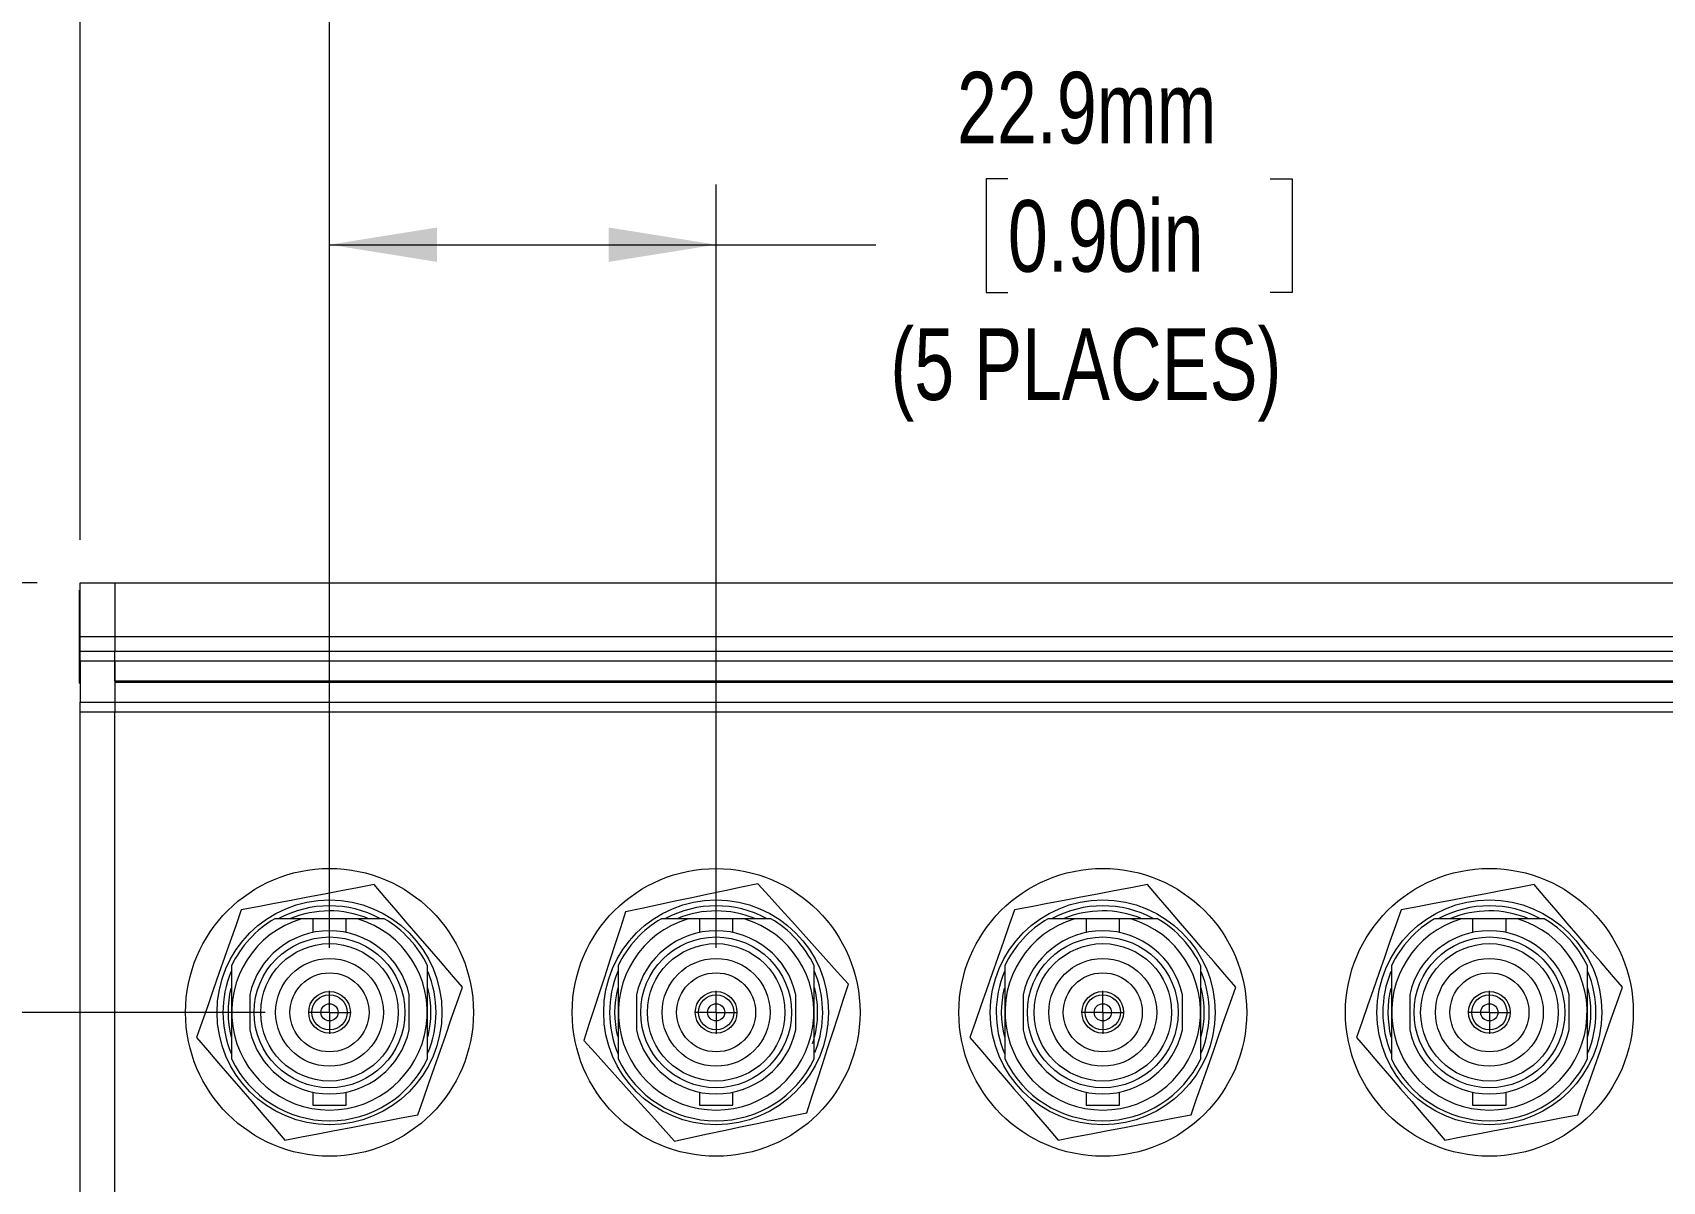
# Paper-space layout 'Sheet1' of a CAD drawing. Header units: millimetres. Extents: x 2 to 278, y 1 to 215.
# Drawn here: x 51.02 to 99.2, y 137.77 to 171.74 of the extents above; entities that cross this region are included whole.
import ezdxf

# ---------------------------------------------------------------- set-up
doc = ezdxf.new("R2010")
doc.units = ezdxf.units.MM
doc.styles.add('SLDTEXTSTYLE0', font='TXT', dxfattribs={"width": 0.75})
doc.dimstyles.new('SLDDIMSTYLE0', dxfattribs={"dimtxt": 2.116667, "dimasz": 3.175, "dimexe": 0, "dimexo": 0.0625, "dimgap": 0.529167, "dimtad": 0, "dimtih": 1, "dimtoh": 1, "dimdec": 1, "dimlfac": 2, "dimrnd": 1e-09, "dimzin": 12, "dimdsep": 46, "dimtxsty": 'SLDTEXTSTYLE0', "dimsah": 1, "dimcen": 0.09, "dimadec": 0, "dimazin": 3, "dimtfac": 1, "dimtdec": 1, "dimtofl": 0, "dimtmove": 0, "dimatfit": 3, "dimfxl": 1, "dimfrac": 2, "dimtolj": 1, "dimtzin": 12, "dimarcsym": 0})
doc.dimstyles.new('SLDDIMSTYLE1', dxfattribs={"dimtxt": 2.116667, "dimasz": 3.175, "dimexe": 0, "dimexo": 0.0625, "dimgap": 0.529167, "dimtad": 0, "dimtih": 1, "dimtoh": 1, "dimdec": 1, "dimlfac": 2, "dimrnd": 1e-09, "dimzin": 12, "dimdsep": 46, "dimtxsty": 'SLDTEXTSTYLE0', "dimsah": 1, "dimcen": 0.09, "dimadec": 0, "dimazin": 3, "dimtfac": 1, "dimtdec": 1, "dimtmove": 0, "dimatfit": 0, "dimfxl": 1, "dimfrac": 2, "dimtolj": 1, "dimtzin": 12, "dimarcsym": 0})

# ---------------------------------------------------------------- blocks, each defined once
blk = doc.blocks.new('_D')
at = {"color": 7, "linetype": 'Continuous', "lineweight": 18}
for p, q in [((52.42, 156.735), (52.42, 194.086)), ((132.706, 177.187), (132.706, 194.086)), ((52.42, 192.308), (84.409, 192.308)), ((88.684, 192.308), (88.04, 192.308)), ((88.04, 192.308), (88.04, 188.945)), ((96.441, 192.308), (97.085, 192.308)), ((97.085, 192.308), (97.085, 188.945)), ((132.706, 192.308), (100.717, 192.308)), ((88.04, 188.945), (88.684, 188.945)), ((97.085, 188.945), (96.441, 188.945)), ((132.706, 149.147), (132.706, 174.647))]:
    blk.add_line(p, q, dxfattribs=at)
for points in [[(52.42, 192.308), (55.595, 191.8), (55.595, 192.816)], [(132.706, 192.308), (129.531, 192.816), (129.531, 191.8)]]:
    blk.add_solid(points, dxfattribs=at)
at = {"color": 7, "linetype": 'Continuous', "lineweight": 18, "char_height": 2.1167, "attachment_point": 1, "style": 'SLDTEXTSTYLE0'}
for s, insert in [('160.6mm', (86.399, 195.466)), ('6.32in', (88.684, 191.673))]:
    blk.add_mtext(s, dxfattribs=dict(at, insert=insert))
blk = doc.blocks.new('_D_1')
at = {"color": 7, "linetype": 'Continuous', "lineweight": 18}
for p, q in [((52.42, 156.735), (52.42, 185.243)), ((130.672, 156.735), (130.672, 185.243)), ((52.42, 183.465), (83.392, 183.465)), ((87.667, 183.465), (87.024, 183.465)), ((87.024, 183.465), (87.024, 180.102)), ((95.425, 183.465), (96.068, 183.465)), ((96.068, 183.465), (96.068, 180.102)), ((130.672, 183.465), (99.7, 183.465)), ((87.024, 180.102), (87.667, 180.102)), ((96.068, 180.102), (95.425, 180.102))]:
    blk.add_line(p, q, dxfattribs=at)
for points in [[(52.42, 183.465), (55.595, 182.957), (55.595, 183.973)], [(130.672, 183.465), (127.497, 183.973), (127.497, 182.957)]]:
    blk.add_solid(points, dxfattribs=at)
at = {"color": 7, "linetype": 'Continuous', "lineweight": 18, "char_height": 2.1167, "attachment_point": 1, "style": 'SLDTEXTSTYLE0'}
for s, insert in [('156.5mm', (85.382, 186.623)), ('6.16in', (87.667, 182.83))]:
    blk.add_mtext(s, dxfattribs=dict(at, insert=insert))
blk = doc.blocks.new('_D_2')
at = {"color": 7, "linetype": 'Continuous', "lineweight": 18}
for p, q in [((52.42, 156.735), (52.42, 177.695)), ((59.796, 144.67), (59.796, 177.695)), ((52.42, 175.917), (46.07, 175.917)), ((59.796, 175.917), (67.141, 175.917)), ((70.634, 175.917), (69.991, 175.917)), ((69.991, 175.917), (69.991, 172.554)), ((78.392, 175.917), (79.035, 175.917)), ((79.035, 175.917), (79.035, 172.554)), ((69.991, 172.554), (70.634, 172.554)), ((79.035, 172.554), (78.392, 172.554))]:
    blk.add_line(p, q, dxfattribs=at)
for points in [[(52.42, 175.917), (49.245, 176.425), (49.245, 175.409)], [(59.796, 175.917), (62.971, 175.409), (62.971, 176.425)]]:
    blk.add_solid(points, dxfattribs=at)
at = {"color": 7, "linetype": 'Continuous', "lineweight": 18, "char_height": 2.1167, "attachment_point": 1, "style": 'SLDTEXTSTYLE0'}
for s, insert in [('14.8mm', (69.131, 179.074)), ('0.58in', (70.634, 175.282))]:
    blk.add_mtext(s, dxfattribs=dict(at, insert=insert))
blk = doc.blocks.new('_D_3')
at = {"color": 7, "linetype": 'Continuous', "lineweight": 18}
for p, q in [((59.796, 144.67), (59.796, 167.243)), ((71.226, 144.67), (71.226, 167.243)), ((79.85, 167.417), (79.207, 167.417)), ((79.207, 167.417), (79.207, 164.054)), ((87.608, 167.417), (88.251, 167.417)), ((88.251, 167.417), (88.251, 164.054)), ((59.796, 165.465), (71.226, 165.465)), ((71.226, 165.465), (75.946, 165.465)), ((79.207, 164.054), (79.85, 164.054)), ((88.251, 164.054), (87.608, 164.054))]:
    blk.add_line(p, q, dxfattribs=at)
for points in [[(59.796, 165.465), (62.971, 164.957), (62.971, 165.973)], [(71.226, 165.465), (68.051, 165.973), (68.051, 164.957)]]:
    blk.add_solid(points, dxfattribs=at)
at = {"color": 7, "linetype": 'Continuous', "lineweight": 18, "char_height": 2.1167, "attachment_point": 1, "style": 'SLDTEXTSTYLE0'}
for s, insert in [('22.9mm', (78.347, 170.575)), ('0.90in', (79.85, 166.782)), ('(5 PLACES)', (76.376, 162.99))]:
    blk.add_mtext(s, dxfattribs=dict(at, insert=insert))
blk = doc.blocks.new('_D_4')
at = {"color": 7, "linetype": 'Continuous', "lineweight": 18}
for p, q in [((42.401, 142.765), (42.401, 149.115)), ((57.891, 142.765), (40.623, 142.765)), ((38.522, 134.828), (37.878, 134.828)), ((37.878, 134.828), (37.878, 131.464)), ((46.279, 134.828), (46.923, 134.828)), ((46.923, 134.828), (46.923, 131.464)), ((37.878, 131.464), (38.522, 131.464)), ((46.923, 131.464), (46.279, 131.464)), ((57.891, 126.89), (40.623, 126.89)), ((42.401, 126.89), (42.401, 120.54))]:
    blk.add_line(p, q, dxfattribs=at)
for points in [[(42.401, 142.765), (42.909, 145.94), (41.893, 145.94)], [(42.401, 126.89), (41.893, 123.715), (42.909, 123.715)]]:
    blk.add_solid(points, dxfattribs=at)
at = {"color": 7, "linetype": 'Continuous', "lineweight": 18, "char_height": 2.1167, "attachment_point": 1, "style": 'SLDTEXTSTYLE0'}
for s, insert in [('31.8mm', (37.019, 137.985)), ('1.25in', (38.522, 134.193))]:
    blk.add_mtext(s, dxfattribs=dict(at, insert=insert))
blk = doc.blocks.new('_D_5')
at = {"color": 7, "linetype": 'Continuous', "lineweight": 18}
for p, q in [((51.15, 155.465), (28.623, 155.465)), ((30.401, 155.465), (30.401, 138.62)), ((26.522, 134.828), (25.878, 134.828)), ((25.878, 134.828), (25.878, 131.464)), ((34.279, 134.828), (34.923, 134.828)), ((34.923, 134.828), (34.923, 131.464)), ((25.878, 131.464), (26.522, 131.464)), ((34.923, 131.464), (34.279, 131.464)), ((30.401, 114.19), (30.401, 131.035)), ((51.15, 114.19), (28.623, 114.19))]:
    blk.add_line(p, q, dxfattribs=at)
for points in [[(30.401, 155.465), (29.893, 152.29), (30.909, 152.29)], [(30.401, 114.19), (30.909, 117.365), (29.893, 117.365)]]:
    blk.add_solid(points, dxfattribs=at)
at = {"color": 7, "linetype": 'Continuous', "lineweight": 18, "char_height": 2.1167, "attachment_point": 1, "style": 'SLDTEXTSTYLE0'}
for s, insert in [('82.6mm', (25.019, 137.985)), ('3.25in', (26.522, 134.193))]:
    blk.add_mtext(s, dxfattribs=dict(at, insert=insert))
blk = doc.blocks.new('SW_CENTERMARKSYMBOL_1')
at = {"color": 0, "linetype": 'Continuous', "lineweight": 0}
for q in [(0, 0.635), (-0.635, 0), (0.635, 0), (0, -0.635)]:
    blk.add_line((0, 0), q, dxfattribs=at)
blk = doc.blocks.new('SW_CENTERMARKSYMBOL_3')
at = {"color": 0, "linetype": 'Continuous', "lineweight": 0}
for q in [(0, 0.635), (-0.635, 0), (0.635, 0), (0, -0.635)]:
    blk.add_line((0, 0), q, dxfattribs=at)
blk = doc.blocks.new('SW_CENTERMARKSYMBOL_10')
at = {"color": 0, "linetype": 'Continuous', "lineweight": 0}
for q in [(0, 0.635), (-0.635, 0), (0.635, 0), (0, -0.635)]:
    blk.add_line((0, 0), q, dxfattribs=at)
blk = doc.blocks.new('SW_CENTERMARKSYMBOL_11')
at = {"color": 0, "linetype": 'Continuous', "lineweight": 0}
for q in [(0, 0.635), (-0.635, 0), (0.635, 0), (0, -0.635)]:
    blk.add_line((0, 0), q, dxfattribs=at)

psp = doc.layouts.new('Sheet1')

# ---------------------------------------------------------------- linework, layer by layer
at = {"color": 7, "linetype": 'Continuous', "lineweight": 18}
for p, q in [((52.42, 155.253), (52.401, 155.253)), ((52.401, 155.042), (52.401, 155.253)), ((52.42, 153.878), (52.42, 155.465)), ((52.42, 155.465), (53.446, 155.465)), ((53.446, 155.465), (53.446, 153.878)), ((53.446, 155.465), (129.646, 155.465)), ((52.401, 152.503), (52.401, 155.042)), ((52.42, 153.878), (53.446, 153.878)), ((52.42, 153.444), (52.42, 153.878)), ((53.446, 153.878), (129.646, 153.878)), ((53.446, 153.878), (53.446, 153.444)), ((52.42, 153.444), (53.446, 153.444)), ((52.42, 153.146), (52.42, 153.444)), ((53.446, 153.444), (129.646, 153.444)), ((53.446, 153.146), (53.446, 153.444)), ((53.446, 153.146), (52.42, 153.146)), ((52.42, 153.146), (52.42, 151.942)), ((129.646, 153.146), (53.446, 153.146)), ((53.446, 152.569), (53.446, 153.146)), ((53.446, 153.146), (53.446, 151.942)), ((52.401, 152.503), (52.42, 152.503)), ((53.446, 152.569), (129.646, 152.569)), ((129.646, 152.519), (53.446, 152.519)), ((52.42, 151.644), (52.42, 151.942)), ((52.42, 151.942), (53.446, 151.942)), ((53.446, 151.942), (53.446, 151.644)), ((53.446, 151.933), (129.646, 151.933)), ((53.446, 151.644), (52.42, 151.644)), ((52.42, 118.011), (52.42, 151.644)), ((129.646, 151.644), (53.446, 151.644)), ((53.446, 118.011), (53.446, 151.644)), ((59.301, 145.534), (58.97, 145.534)), ((59.301, 145.534), (59.301, 145.128)), ((59.796, 145.534), (59.301, 145.534)), ((60.291, 145.534), (59.796, 145.534)), ((60.291, 145.128), (60.291, 145.534)), ((60.622, 145.534), (60.291, 145.534)), ((70.731, 145.534), (70.4, 145.534)), ((70.731, 145.534), (70.731, 145.128)), ((71.226, 145.534), (70.731, 145.534)), ((71.721, 145.534), (71.226, 145.534)), ((71.721, 145.128), (71.721, 145.534)), ((72.052, 145.534), (71.721, 145.534)), ((82.161, 145.534), (81.83, 145.534)), ((82.161, 145.534), (82.161, 145.128)), ((82.656, 145.534), (82.161, 145.534)), ((83.151, 145.534), (82.656, 145.534)), ((83.151, 145.128), (83.151, 145.534)), ((83.482, 145.534), (83.151, 145.534)), ((93.591, 145.534), (93.26, 145.534)), ((93.591, 145.534), (93.591, 145.128)), ((94.086, 145.534), (93.591, 145.534)), ((94.581, 145.534), (94.086, 145.534)), ((94.581, 145.128), (94.581, 145.534)), ((94.912, 145.534), (94.581, 145.534)), ((57.44, 143.287), (57.44, 142.243)), ((62.152, 142.243), (62.152, 143.287)), ((68.87, 143.287), (68.87, 142.243)), ((73.582, 142.243), (73.582, 143.287)), ((80.3, 143.287), (80.3, 142.243)), ((85.012, 142.243), (85.012, 143.287)), ((91.73, 143.287), (91.73, 142.243)), ((96.442, 142.243), (96.442, 143.287)), ((74.222, 141.793), (74.138, 141.563)), ((59.301, 140.402), (59.301, 140.022)), ((60.291, 140.022), (60.291, 140.402)), ((70.731, 140.402), (70.731, 140.022)), ((71.721, 140.022), (71.721, 140.402)), ((82.161, 140.402), (82.161, 140.022)), ((83.151, 140.022), (83.151, 140.402)), ((93.591, 140.402), (93.591, 140.022)), ((94.581, 140.022), (94.581, 140.402)), ((59.301, 140.022), (59.796, 140.022)), ((59.796, 140.022), (60.291, 140.022)), ((70.731, 140.022), (71.226, 140.022)), ((71.226, 140.022), (71.721, 140.022)), ((82.161, 140.022), (82.656, 140.022)), ((82.656, 140.022), (83.151, 140.022)), ((93.591, 140.022), (94.086, 140.022)), ((94.086, 140.022), (94.581, 140.022))]:
    psp.add_line(p, q, dxfattribs=at)
at = {"color": 7, "linetype": 'Continuous', "lineweight": 18, "flags": 128}
for points in [[(61.117, 146.541), (60.628, 146.448), (60.137, 146.355), (59.645, 146.262), (59.152, 146.169), (58.658, 146.075), (58.166, 145.982), (57.675, 145.889), (57.186, 145.797)], [(63.726, 143.509), (63.402, 143.886), (63.076, 144.264), (62.749, 144.644), (62.421, 145.025), (62.094, 145.406), (61.767, 145.786), (61.441, 146.164), (61.117, 146.541)], [(72.461, 146.57), (71.975, 146.466), (71.486, 146.362), (70.996, 146.258), (70.505, 146.153), (70.013, 146.049), (69.523, 145.944), (69.034, 145.84), (68.548, 145.737)], [(75.138, 143.598), (74.806, 143.967), (74.471, 144.338), (74.136, 144.711), (73.799, 145.084), (73.463, 145.457), (73.128, 145.829), (72.793, 146.201), (72.461, 146.57)], [(83.977, 146.541), (83.488, 146.448), (82.997, 146.355), (82.505, 146.262), (82.012, 146.169), (81.518, 146.075), (81.026, 145.982), (80.535, 145.889), (80.046, 145.797)], [(86.586, 143.509), (86.262, 143.886), (85.936, 144.264), (85.609, 144.644), (85.281, 145.025), (84.954, 145.406), (84.627, 145.786), (84.301, 146.164), (83.977, 146.541)], [(95.407, 146.541), (94.918, 146.448), (94.427, 146.355), (93.935, 146.262), (93.442, 146.169), (92.948, 146.075), (92.456, 145.982), (91.965, 145.889), (91.476, 145.797)], [(98.016, 143.509), (97.692, 143.886), (97.366, 144.264), (97.039, 144.644), (96.711, 145.025), (96.384, 145.406), (96.057, 145.786), (95.731, 146.164), (95.407, 146.541)], [(57.186, 145.797), (57.022, 145.327), (56.857, 144.856), (56.692, 144.383), (56.526, 143.909), (56.36, 143.435), (56.195, 142.961), (56.03, 142.49), (55.866, 142.021)], [(68.548, 145.737), (68.395, 145.264), (68.241, 144.789), (68.086, 144.312), (67.931, 143.834), (67.776, 143.357), (67.621, 142.88), (67.467, 142.405), (67.314, 141.932)], [(80.046, 145.797), (79.882, 145.327), (79.717, 144.856), (79.552, 144.383), (79.386, 143.909), (79.22, 143.435), (79.055, 142.961), (78.89, 142.49), (78.726, 142.021)], [(91.476, 145.797), (91.312, 145.327), (91.147, 144.856), (90.982, 144.383), (90.816, 143.909), (90.65, 143.435), (90.485, 142.961), (90.32, 142.49), (90.156, 142.021)], [(73.904, 139.793), (74.057, 140.266), (74.211, 140.741), (74.366, 141.218), (74.521, 141.696), (74.676, 142.173), (74.831, 142.65), (74.985, 143.125), (75.138, 143.598)], [(62.406, 139.733), (62.57, 140.203), (62.735, 140.674), (62.9, 141.147), (63.066, 141.621), (63.232, 142.095), (63.397, 142.569), (63.562, 143.04), (63.726, 143.509)], [(85.266, 139.733), (85.43, 140.203), (85.595, 140.674), (85.76, 141.147), (85.926, 141.621), (86.092, 142.095), (86.257, 142.569), (86.422, 143.04), (86.586, 143.509)], [(96.696, 139.733), (96.86, 140.203), (97.025, 140.674), (97.19, 141.147), (97.356, 141.621), (97.522, 142.095), (97.687, 142.569), (97.852, 143.04), (98.016, 143.509)], [(55.866, 142.021), (56.19, 141.644), (56.516, 141.266), (56.843, 140.886), (57.171, 140.505), (57.498, 140.124), (57.825, 139.745), (58.151, 139.366), (58.475, 138.989)], [(67.314, 141.932), (67.646, 141.563), (67.981, 141.192), (68.316, 140.819), (68.652, 140.446), (68.989, 140.073), (69.324, 139.701), (69.659, 139.33), (69.991, 138.96)], [(78.726, 142.021), (79.05, 141.644), (79.376, 141.266), (79.703, 140.886), (80.031, 140.505), (80.358, 140.124), (80.685, 139.745), (81.011, 139.366), (81.335, 138.989)], [(90.156, 142.021), (90.48, 141.644), (90.806, 141.266), (91.133, 140.886), (91.461, 140.505), (91.788, 140.124), (92.115, 139.745), (92.441, 139.366), (92.765, 138.989)], [(58.475, 138.989), (58.964, 139.082), (59.454, 139.175), (59.947, 139.268), (60.44, 139.361), (60.934, 139.455), (61.426, 139.548), (61.917, 139.641), (62.406, 139.733)], [(69.991, 138.96), (70.477, 139.064), (70.966, 139.168), (71.456, 139.272), (71.947, 139.377), (72.439, 139.481), (72.929, 139.586), (73.418, 139.69), (73.904, 139.793)], [(81.335, 138.989), (81.824, 139.082), (82.314, 139.175), (82.807, 139.268), (83.3, 139.361), (83.794, 139.455), (84.286, 139.548), (84.777, 139.641), (85.266, 139.733)], [(92.765, 138.989), (93.254, 139.082), (93.744, 139.175), (94.237, 139.268), (94.73, 139.361), (95.224, 139.455), (95.716, 139.548), (96.207, 139.641), (96.696, 139.733)]]:
    psp.add_lwpolyline(points, dxfattribs=at)
at = {"color": 7, "linetype": 'Continuous', "lineweight": 18}
for centre, radius in [((59.796, 142.765), 4.255), ((71.226, 142.765), 4.254), ((82.656, 142.765), 4.255), ((94.086, 142.765), 4.255), ((59.796, 142.765), 3.324), ((71.226, 142.765), 3.324), ((82.656, 142.765), 3.324), ((94.086, 142.765), 3.324), ((59.796, 142.765), 2.229), ((59.796, 142.765), 2.032), ((71.226, 142.765), 2.229), ((71.226, 142.765), 2.032), ((82.656, 142.765), 2.229), ((82.656, 142.765), 2.032), ((94.086, 142.765), 2.229), ((94.086, 142.765), 2.032), ((59.796, 142.765), 1.594), ((71.226, 142.765), 1.594), ((82.656, 142.765), 1.594), ((94.086, 142.765), 1.594), ((59.796, 142.765), 1.168), ((71.226, 142.765), 1.168), ((82.656, 142.765), 1.168), ((94.086, 142.765), 1.168), ((59.796, 142.765), 0.616), ((59.796, 142.765), 0.521), ((71.226, 142.765), 0.616), ((71.226, 142.765), 0.521), ((82.656, 142.765), 0.616), ((82.656, 142.765), 0.521), ((94.086, 142.765), 0.616), ((94.086, 142.765), 0.521), ((59.796, 142.765), 0.254), ((71.226, 142.765), 0.254), ((82.656, 142.765), 0.254), ((94.086, 142.765), 0.254)]:
    psp.add_circle(centre, radius, dxfattribs=at)
for centre, radius, start, end in [((59.796, 142.765), 3.207, 120.3033, 154.6306), ((59.796, 142.765), 2.889, 106.6162, 73.3838), ((59.796, 142.765), 3.15, 61.7603, 118.3716), ((59.796, 142.765), 3, 67.9538, 112.5699), ((59.796, 142.765), 3.207, 25.3694, 59.6967), ((71.226, 142.765), 3.207, 120.3033, 154.6306), ((71.226, 142.765), 2.889, 106.6162, 73.3838), ((71.226, 142.765), 3.15, 61.7618, 118.3735), ((71.226, 142.765), 3, 67.6808, 112.1957), ((71.226, 142.765), 3.207, 25.3694, 59.6967), ((82.656, 142.765), 3.207, 120.3033, 154.6306), ((82.656, 142.765), 2.889, 106.6162, 73.3838), ((82.656, 142.765), 3.15, 61.7603, 118.3716), ((82.656, 142.765), 3, 67.9538, 112.5699), ((82.656, 142.765), 3.207, 25.3694, 59.6967), ((94.086, 142.765), 3.207, 120.3033, 154.6306), ((94.086, 142.765), 2.889, 106.6162, 73.3838), ((94.086, 142.765), 3.15, 61.7603, 118.3716), ((94.086, 142.765), 3, 67.9538, 112.5699), ((94.086, 142.765), 3.207, 25.3694, 59.6967), ((59.796, 142.765), 2.413, 12.4948, 167.5052), ((71.226, 142.765), 2.413, 12.4948, 167.5052), ((82.656, 142.765), 2.413, 12.4948, 167.5052), ((94.086, 142.765), 2.413, 12.4948, 167.5052), ((59.796, 142.765), 3.15, 157.4855, 202.7695), ((59.796, 142.765), 3.15, 337.5744, 22.392), ((71.226, 142.765), 3.15, 157.4866, 202.7682), ((71.226, 142.765), 3.15, 342.0208, 22.6154), ((82.656, 142.765), 3.15, 157.4855, 202.7695), ((82.656, 142.765), 3.15, 337.5744, 22.392), ((94.086, 142.765), 3.15, 157.4855, 202.7695), ((94.086, 142.765), 3.15, 337.5744, 22.392), ((59.796, 142.765), 3, 166.1893, 194.1039), ((59.796, 142.765), 3, 346.1558, 14.0022), ((71.226, 142.765), 3, 166.0039, 193.8471), ((71.226, 142.765), 3, 342.0208, 13.8992), ((82.656, 142.765), 3, 166.1893, 194.1039), ((82.656, 142.765), 3, 346.1558, 14.0022), ((94.086, 142.765), 3, 166.1893, 194.1039), ((94.086, 142.765), 3, 346.1558, 14.0022), ((59.796, 142.765), 2.413, 192.4948, 347.5052), ((71.226, 142.765), 2.413, 192.4948, 347.5052), ((82.656, 142.765), 2.413, 192.4948, 347.5052), ((94.086, 142.765), 2.413, 192.4948, 347.5052), ((59.796, 142.765), 3.207, 205.3694, 334.6306), ((71.226, 142.765), 3.207, 205.3694, 334.6306), ((82.656, 142.765), 3.207, 205.3694, 334.6306), ((94.086, 142.765), 3.207, 205.3694, 334.6306)]:
    psp.add_arc(centre, radius, start, end, dxfattribs=at)
for points in [[(58.97, 145.534), (58.695, 145.534), (58.433, 145.534), (58.178, 145.534)], [(61.414, 145.534), (61.159, 145.534), (60.897, 145.534), (60.622, 145.534)], [(70.4, 145.534), (70.125, 145.534), (69.863, 145.534), (69.608, 145.534)], [(72.844, 145.534), (72.589, 145.534), (72.327, 145.534), (72.052, 145.534)], [(81.83, 145.534), (81.555, 145.534), (81.293, 145.534), (81.038, 145.534)], [(84.274, 145.534), (84.019, 145.534), (83.757, 145.534), (83.482, 145.534)], [(93.26, 145.534), (92.985, 145.534), (92.723, 145.534), (92.468, 145.534)], [(95.704, 145.534), (95.449, 145.534), (95.187, 145.534), (94.912, 145.534)]]:
    psp.add_open_spline(points, degree=3, dxfattribs=at)
for points in [[(56.898, 144.139), (56.898, 143.92), (56.898, 143.697), (56.898, 143.355), (56.898, 143.239), (56.898, 143.004), (56.898, 142.884), (56.898, 142.528), (56.898, 142.295), (56.898, 141.837), (56.898, 141.61), (56.898, 141.391)], [(62.693, 141.391), (62.693, 141.61), (62.693, 141.833), (62.693, 142.175), (62.693, 142.291), (62.693, 142.526), (62.693, 142.646), (62.693, 143.002), (62.693, 143.235), (62.693, 143.694), (62.693, 143.92), (62.693, 144.139)], [(68.328, 144.139), (68.328, 143.92), (68.328, 143.697), (68.328, 143.355), (68.328, 143.239), (68.328, 143.004), (68.328, 142.884), (68.328, 142.528), (68.328, 142.295), (68.328, 141.837), (68.328, 141.61), (68.328, 141.391)], [(74.123, 141.391), (74.123, 141.61), (74.123, 141.833), (74.123, 142.175), (74.123, 142.291), (74.123, 142.526), (74.123, 142.646), (74.123, 143.002), (74.123, 143.235), (74.123, 143.694), (74.123, 143.92), (74.123, 144.139)], [(79.758, 144.139), (79.758, 143.92), (79.758, 143.697), (79.758, 143.355), (79.758, 143.239), (79.758, 143.004), (79.758, 142.884), (79.758, 142.528), (79.758, 142.295), (79.758, 141.837), (79.758, 141.61), (79.758, 141.391)], [(85.553, 141.391), (85.553, 141.61), (85.553, 141.833), (85.553, 142.175), (85.553, 142.291), (85.553, 142.526), (85.553, 142.646), (85.553, 143.002), (85.553, 143.235), (85.553, 143.694), (85.553, 143.92), (85.553, 144.139)], [(91.188, 144.139), (91.188, 143.92), (91.188, 143.697), (91.188, 143.355), (91.188, 143.239), (91.188, 143.004), (91.188, 142.884), (91.188, 142.528), (91.188, 142.295), (91.188, 141.837), (91.188, 141.61), (91.188, 141.391)], [(96.983, 141.391), (96.983, 141.61), (96.983, 141.833), (96.983, 142.175), (96.983, 142.291), (96.983, 142.526), (96.983, 142.646), (96.983, 143.002), (96.983, 143.235), (96.983, 143.694), (96.983, 143.92), (96.983, 144.139)]]:
    psp.add_open_spline(points, degree=3, knots=[0, 0, 0, 0, 0.25, 0.25, 0.375, 0.375, 0.5, 0.5, 0.75, 0.75, 1, 1, 1, 1], dxfattribs=at)

# ---------------------------------------------------------------- block references
at = {"color": 7, "linetype": 'Continuous', "lineweight": 0}
for name, p in [('SW_CENTERMARKSYMBOL_10', (59.796, 142.765)), ('SW_CENTERMARKSYMBOL_11', (71.226, 142.765)), ('SW_CENTERMARKSYMBOL_1', (82.656, 142.765)), ('SW_CENTERMARKSYMBOL_3', (94.086, 142.765))]:
    psp.add_blockref(name, p, dxfattribs=at)

# ---------------------------------------------------------------- dimensions: what is measured, and where the dimension line sits
at = {"color": 7, "linetype": 'Continuous', "lineweight": 18}
for base, p2, dimstyle, picture, middle in [((132.706, 192.308), (132.706, 147.877), 'SLDDIMSTYLE0', '_D', (92.563, 192.308)), ((130.672, 183.465), (130.672, 155.465), 'SLDDIMSTYLE0', '_D_1', (91.546, 183.465)), ((59.796, 175.917), (59.796, 143.4), 'SLDDIMSTYLE1', '_D_2', (74.513, 175.917))]:
    dim = psp.add_linear_dim(base=base, p1=(52.42, 155.465), p2=p2, dimstyle=dimstyle, dxfattribs=at)
    dim.commit()
    dim.dimension.update_dxf_attribs({"geometry": picture, "text_midpoint": middle, "dimtype": 160})
dim = psp.add_linear_dim(base=(71.226, 165.465), p1=(59.796, 143.4), p2=(71.226, 143.4), text='<>\\P(5 PLACES)', dimstyle='SLDDIMSTYLE0', dxfattribs=at)
dim.commit()
dim.dimension.update_dxf_attribs({"geometry": '_D_3', "text_midpoint": (83.729, 165.465), "dimtype": 160})
for base, p1, p2, dimstyle, picture, middle in [((30.400572043, 114.190029587), (52.419822043, 155.465029587), (52.419822043, 114.190029587), 'SLDDIMSTYLE0', '_D_5', (30.400572043, 134.827529587)), ((42.400572043, 126.890029587), (59.160982043, 142.765029587), (59.160982043, 126.890029587), 'SLDDIMSTYLE1', '_D_4', (42.400572043, 134.827529587))]:
    dim = psp.add_linear_dim(base=base, p1=p1, p2=p2, angle=90, dimstyle=dimstyle, dxfattribs=at)
    dim.commit()
    dim.dimension.update_dxf_attribs({"geometry": picture, "text_midpoint": middle, "dimtype": 160})

doc.saveas('drawing.dxf')
